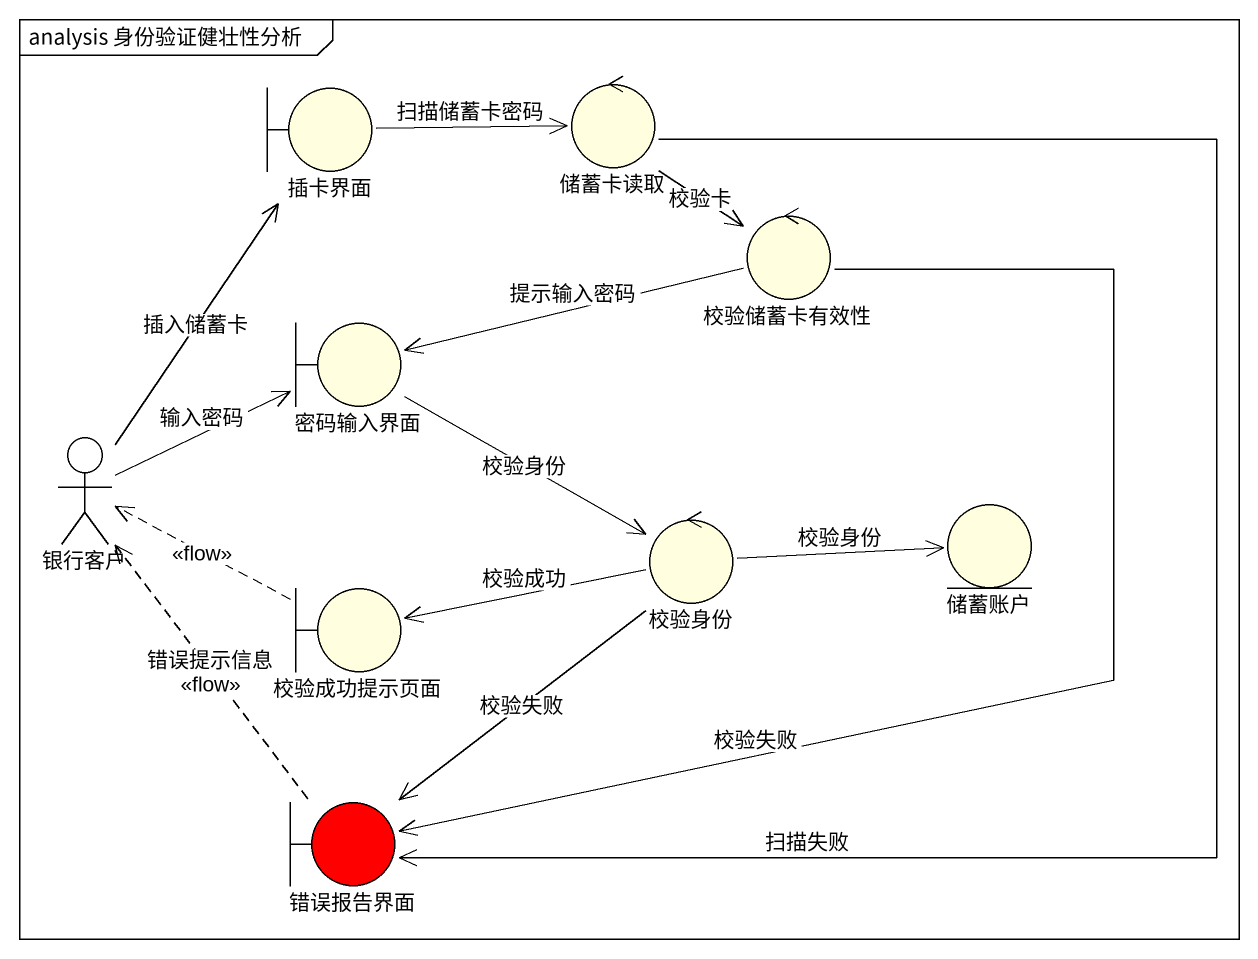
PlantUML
@startuml
mainframe analysis 身份验证健壮性分析
boundary 插卡界面 #FFFFE0
control 储蓄卡读取 #FFFFE0
control 校验储蓄卡有效性 #FFFFE0
boundary 密码输入界面 #FFFFE0
actor 银行客户
control 校验身份 #FFFFE0
entity 储蓄账户 #FFFFE0
boundary 校验成功提示页面 #FFFFE0
boundary 错误报告界面 #FF0000
插卡界面 -right-> 储蓄卡读取 : 扫描储蓄卡密码
储蓄卡读取 --> 校验储蓄卡有效性 : 校验卡
储蓄卡读取 --> 错误报告界面 : 扫描失败
校验储蓄卡有效性 -left-> 密码输入界面 : 提示输入密码
校验储蓄卡有效性 --> 错误报告界面 : 校验失败
密码输入界面 -right-> 校验身份 : 校验身份
银行客户 -up-> 插卡界面 : 插入储蓄卡
银行客户 -right-> 密码输入界面 : 输入密码
校验身份 -right-> 储蓄账户 : 校验身份
校验身份 -left-> 校验成功提示页面 : 校验成功
校验身份 --> 错误报告界面 : 校验失败
校验成功提示页面 .left.> 银行客户 : <<flow>>
错误报告界面 .up.> 银行客户 : 错误提示信息\n<<flow>>
@enduml
